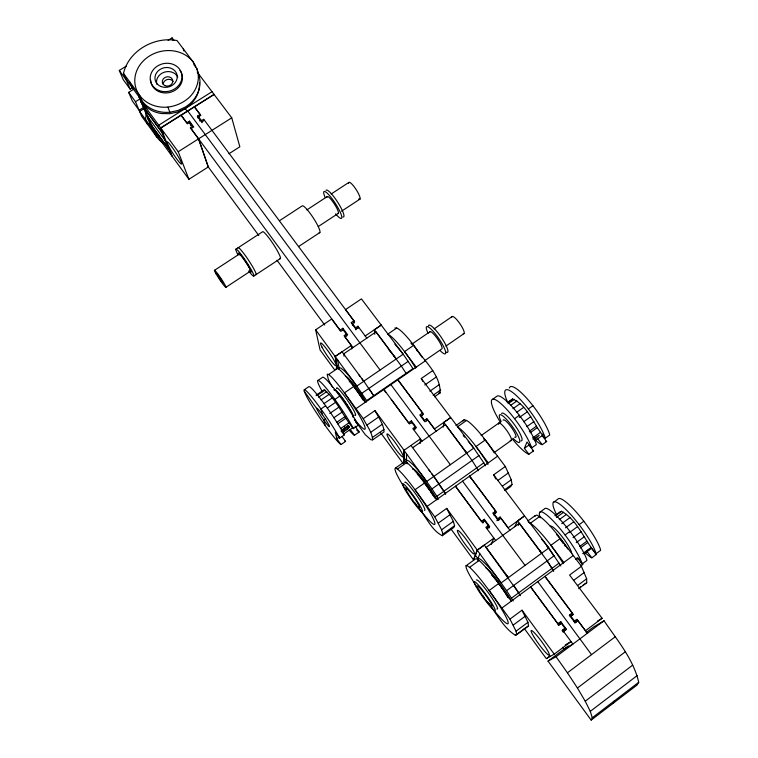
<?xml version="1.0" encoding="UTF-8"?>
<svg xmlns="http://www.w3.org/2000/svg" width="758" height="758" viewBox="0 0 758 758"><rect width="100%" height="100%" fill="white"/><g stroke="black" fill="none" stroke-linecap="round" stroke-linejoin="round"><path stroke-width="1.14" d="M511.612 400.916L512.55 398.954C528.847 406.08 533.689 425.996 545.22 438.247L549.749 435.016L549.332 433.415A33.816 7.58 54.2 0 0 527.596 399.248A33.816 7.58 54.2 0 0 509.329 388.001M372.652 439.877C372.131 432.069 366.701 425.494 363.253 418.7L374.973 410.59C378.356 417.412 383.861 424.101 384.022 431.956L372.652 439.877L370.927 439.744L365.328 434.732L354.308 419.562M404.033 462.958L404.014 450.337L420.425 438.825L420.197 443.496M411.357 422.983L411.404 420.832L408.6 422.784L383.899 389.451L385.708 392.483M415.119 429.142L415.157 426.906L411.784 422.358L409.443 423.987L391.299 399.475M422.481 415.232L422.604 413.025L397.827 379.777L423.457 414.171L421.126 415.801L424.499 420.339L426.839 418.71L434.467 428.943L450.659 417.601L443.79 422.405L443.269 427.076M426.688 420.965L426.839 418.71M535.015 516.53L535.072 515.705L536.683 515.118L539.658 516.492A35.446 6.329 53.5 0 1 567.799 548.981M346.671 336.164L346.359 334.145L343.147 329.815L340.844 331.379L331.682 319.014L315.641 329.815L356.791 386.097L363.774 381.302L342.048 351.778L335.178 356.459L336.997 366.133L339.3 369.269L339.413 367.782L340.901 368.085L343.592 370.255A32.982 5.278 57.2 0 1 356.791 386.097L366.664 400.575L412.996 368.587L403.19 354.213L361.433 298.879L345.534 309.586L354.706 321.904L352.404 323.458L352.65 325.485M146.19 113.738L145.536 119.565L147.526 124.293M336.182 369.032L336.315 367.962L337.793 368.265A33.352 4.027 55.5 0 1 363.186 400.186M560.228 512.56L560.342 511.735L561.536 511.328C578.06 520.509 584.115 540.122 596.015 553.747L600.639 550.336L600.327 548.915A35.323 7.059 53.2 0 0 578.193 514.303A35.323 7.059 53.2 0 0 557.841 499.19L553.302 502.478M434.552 396.756L440.142 392.871C440.682 373.978 422.973 360.012 413.716 345.307L404.535 351.598L416.218 367.118M133.029 87.378L130.168 89.141L123.478 73.374C128.841 50.521 154.547 36.195 177.031 40.562L193.262 62.071L196.805 68.523L198.482 73.933A31.741 27.904 -14.4 0 1 185.511 106.935L178.016 110.488L169.849 112.231A31.741 27.904 -14.4 0 1 140.078 97.972M482.912 523.077L484.286 519.258L489.602 526.44L488.872 528.288M473.418 560.029L477.227 550.175L484.286 545.049L518.671 592.86M487.176 528.563L488.256 525.607L484.703 520.812L482.334 522.527L455.473 486.219L481.434 521.315L484.286 519.258M417.904 507.13C426.223 516.236 430.838 529.927 442.34 535.707L442.937 534.077L454.573 525.72L453.331 521.362L446.699 508.391L434.798 516.89L441.582 529.785L442.937 534.077M491.146 544.386L493.884 538.133L477.303 550.137L473.589 559.954L450.802 528.762M477.227 550.175L479.833 553.719L477.928 558.684A35.408 4.377 54.2 0 0 478.127 560.863M496.935 520.774L497.741 518.737L500.1 517.032L508.125 527.795L524.545 515.904L548.83 547.987L560.778 565.97M494.074 515.033L495.637 511.082L469.59 476.138L470.756 478.137M524.394 448.338L529.027 445.041L533.528 450.906L528.894 454.222L524.394 448.338L527 441.98L531.595 447.978L536.323 444.605L535.887 443.013A33.892 7.163 54.3 0 0 516.729 412.011A33.892 7.163 54.3 0 0 497.438 395.884L492.757 399.172M454.573 525.72L453.862 527.426L442.34 535.707M498.821 520.045L500.1 517.032M535.11 440.692L542.15 435.67L543.003 433.775M568.32 645.93L548.043 661.109L591.155 720.1L592.273 717.769L638.729 682.295C633.413 659.053 617.107 640.122 604.041 620.755L593.552 626.999L586.152 632.551M514.701 526.725L517.572 520.926L524.555 515.885L493.657 474.821L505.34 466.473L485.291 439.953L475.977 446.538L488.256 462.854M518.273 525.389L519.334 523.361L547.21 560.844L553.7 571.181L547.172 560.863M612.777 703.585L614.179 701.036M505.34 466.473L511.271 479.795L512.001 484.476L510.75 486.56L505.084 490.625M638.729 682.295L636.995 685.09L591.155 720.1M342.199 432.335C353.834 426.546 349.552 422.291 341.157 431.274M429.814 490.549A34.375 4.197 54.9 0 0 406.752 462.513L404.753 461.546L395.496 468.046L394.89 468.956L395.629 471.684A34.423 3.904 54.9 0 0 405.937 489.99M404.09 462.494L404.753 461.546M463.072 421.003L464.142 419.78L466.54 420.444A34.072 6.102 54.5 0 1 494.301 452.981M575.786 559.252L577.302 557.661L582.106 564.018L586.938 560.446L586.597 559.044A35.389 6.633 53.4 0 0 564.35 524.403A35.389 6.633 53.4 0 0 544.386 508.95L539.639 512.389M533.026 439.195L539.146 435.367L534.21 439.991M592.273 717.769L590.283 711.355L637.298 675.511M590.283 711.355L585.233 701.207L632.712 665.117M583.073 553.804L589.184 549.446L583.878 553.662M585.233 701.207L577.425 688.027L625.246 651.823M557.879 623.938L560.825 621.712L566.425 629.273L563.535 631.423M569.372 615.373L572.337 613.137L544.926 576.364L501.881 608.049M577.425 688.027L567.439 672.801L615.43 636.635M524.185 628.354L546.329 658.664L554.231 654.135L571.039 641.552L565.193 645.001M563.819 562.464L550.914 545.315L560.342 538.417L581.433 566.302L569.599 575.047L602.098 618.272L585.46 630.741L577.009 619.409L573.834 621.626M548.043 661.109L556.059 656.731L604.041 620.755M558.333 625.378L561.28 623.322L565.013 628.363L562.607 630.163L572.915 644.082L564.037 649.142L562.644 647.237M587.346 633.271L577.937 620.669L575.066 622.82L569.457 615.278L572.337 613.137M547.267 657.963L550.081 655.86M560.825 621.712L557.945 623.862L530.609 586.9L558.873 625.113L561.28 623.322M573.275 555.51L544.926 576.364L573.275 614.387L570.869 616.178L574.611 621.2L577.009 619.409M516.037 631.158L527.947 622.327L521.997 610.199L509.935 619.106L516.037 631.158L516.748 634.635L515.402 635.308C502.857 627.425 496.651 613.033 487.413 601.994M515.402 635.308L528.544 625.881L527.947 622.327M579.406 587.838L581.178 586.521M582.94 585.214L586.72 582.731L586.654 578.818L581.433 566.302M516.748 634.635L528.544 625.881M578.695 588.682L586.72 582.731M570.168 616.699L573.275 614.387M513.261 625.047L525.266 616.159M573.56 580.429L584.446 572.385M577.653 585.489L586.654 578.818M565.013 628.363L562.123 630.504A12.204 1.706 53.5 0 1 563.232 632.191M583.035 553.435L591.193 547.418M576.355 559.565L578.24 558.172L579.586 559.944M584.456 553.596L591.638 548.299L596.347 554.486L591.827 557.822L590.681 557.253A35.342 6.917 53.3 0 1 584.92 552.535M581.054 565.781L582.94 564.378L580.931 561.716M513.204 600.999L506.581 590.662L554.306 555.633M576.222 542.643L584.418 536.636M579.652 546.499L586.91 541.155M511.489 598.138L559.129 563.09M580.306 547.987L587.564 542.652M565.051 534.977L569.94 531.396M579.131 524.678L583.812 521.248M569.372 532.599L577.568 526.602M573.029 537.678L581.225 531.661M559.252 519.647L566.491 514.369M561.763 523.598L569.931 517.638M565.525 527.795L573.711 521.817M519.334 523.361L486.134 547.418L508.353 577.615A35.37 4.605 54.1 0 0 504.762 572.972M476.479 586.36A35.834 4.055 54.3 0 1 466.265 567.979L465.981 565.819L467.108 565.591L469.609 567.344L479.065 560.484A35.778 4.358 54.2 0 1 508.656 597.967M528.44 522.281L530.382 523.228L539.658 516.492M554.989 515.63L560.342 511.735M555.254 515.895L561.536 511.328M556.419 517.468L563.63 512.219M574.924 622.868L577.937 620.669M465.981 565.819L475.304 559.053L476.498 558.779L479.065 560.484M527.748 521.021L535.072 515.705M488.256 525.607L485.878 527.322L495.656 540.52M486.75 528.497L489.602 526.44M495.637 511.082L492.795 513.128L498.12 520.291L500.962 518.245L509.888 530.212M438.332 523.077L450.167 514.597M441.582 529.785L453.331 521.362M502.62 485.992L511.271 479.795M504.373 489.943L512.001 484.476M535.802 440.521A33.845 7.438 54.2 0 0 541.231 444.396L542.226 444.681L546.66 441.516L542.15 435.67M497.826 480.458L508.571 472.784M526.801 426.659L533.926 421.59M495.059 451.939L511.034 440.587M410.978 445.448L433.794 476.45L445.657 494.178L443.97 491.156L483.812 462.844L473.759 448.12L421.287 378.507L432.809 370.539M438.588 499.209L436.835 496.291L443.913 491.26M529.33 431.255L536.446 426.195M530.031 432.837L537.138 427.777M427.142 506.382L497.58 456.212M532.609 437.982L540.606 432.278M519.249 417.525L527.274 411.84M523.664 421.751L530.799 416.692M436.835 496.291L431.975 488.91L479.037 455.473M512.976 408.685L520.083 403.663M481.112 435.585L498.991 422.945M516.492 412.437L523.617 407.397M514.568 418.71L519.353 415.327M528.345 408.95L532.931 405.71M507.273 402.669L512.55 398.954M508.116 402.337L511.612 399.864M508.182 403.663L514.36 399.305M510.721 405.284L516.928 400.906M412.731 447.646L445.477 424.679L472.035 460.447L478.516 470.737M455.956 425.532L464.142 419.78M395.496 468.046L397.429 469.069L406.752 462.513M466.54 420.444L457.387 426.887A34.119 5.818 54.6 0 1 487.962 464.474M415.157 426.906L412.816 428.545L422.121 441.061M413.65 429.625L416.464 427.664L411.404 420.832M372.576 437.375L384.06 429.388M422.604 413.025L419.799 414.977L424.868 421.789L427.664 419.837L436.153 431.217M366.957 425.105L378.63 417.004M304.233 389.801L308.828 386.665A33.485 3.155 55.6 0 1 323.249 402.47A33.485 3.155 55.6 0 1 343.459 433.349L344.265 434.94L339.612 438.162L338.788 436.57A33.513 3.013 55.6 0 0 309.643 394.435A33.513 3.013 55.6 0 0 312.239 406.184A33.513 3.013 55.6 0 0 340.494 444.292L341.015 444.576L345.572 441.421L341.981 436.428M349.087 430.099A33.437 3.439 55.6 0 0 353.929 434.978L354.479 435.244L359.197 431.975L355 426.176M370.653 432.354L382.231 424.3M429.89 391.166L439.375 384.571M433.178 395.183L440.701 389.953M340.892 428.374L349.078 422.718M341.015 444.576L336.827 438.749L339.556 436.854M344.047 433.747L353.114 427.484M316.02 395.269L324.111 389.745C336.817 399.873 343.061 416.237 353.37 428.64L358.193 425.304L357.416 423.694A33.418 3.591 55.6 0 0 337.329 392.824A33.418 3.591 55.6 0 0 322.595 377.294L317.829 380.535M424.745 384.998L436.22 377.058M563.346 631.376L566.425 629.273M333.89 417.734L342.095 412.077M424.887 360.562L441.829 348.888A10.432 2.066 55.4 0 0 437.015 338.153A10.432 2.066 55.4 0 0 429.814 332.231M445.941 346.055L463.924 333.662M355.966 408.704L425.418 360.78M336.751 422.32L344.947 416.673M337.67 423.902L345.847 418.255M325.656 405.748L320.937 408.979L322.406 414.692M334.865 399.438L339.745 396.083M327.257 408.031L335.481 402.384M329.73 413.48L338.864 407.198M361.86 393.279L408.268 361.31M325.637 418.937L323.818 420.188L325.182 425.522M316.92 395.6L325.04 390.048M318.625 397.173L326.783 391.602M321.032 399.911L329.218 394.302M323.979 403.607L332.184 397.988M412.153 343.942L430.07 331.663M434.192 328.839L452.204 316.493M332.667 387.528A33.399 3.743 55.5 0 1 328.205 378.962L327.181 374.177L328.593 374.528L337.793 368.265M421.903 357.056A33.058 5.856 55.5 0 0 396.756 328.034L387.726 334.183A33.106 5.571 55.5 0 1 415.687 368.161M346.359 334.145L344.056 335.718L351.295 345.506L335.178 356.459L337.443 368.72M365.195 335.984L381.17 325.125M352.953 347.552L344.89 336.666L347.657 334.79L342.843 328.28L340.077 330.147L190.324 127.685L192.56 126.283L189.689 122.398L187.453 123.81L181.029 115.121L160.772 127.846L172.189 156.356L188.913 179.305L208.261 166.968L198.568 138.847L191.044 128.671L193.726 126.984L189.424 121.166L186.743 122.853L181.029 115.121L214.059 94.362M355.881 329.834L355.616 327.788L357.928 326.224L366.806 338.144M358.714 327.295L355.947 329.171L351.125 322.681L353.891 320.814L203.684 119.243L201.457 120.645L202.14 122.682M374.774 334.316L374.405 329.739L381.198 325.135M225.96 287.273L250.576 271.07M318.265 226.547L338.4 213.301M341.545 211.226L360.041 199.06M253.883 276.026L280.432 258.525M298.519 246.606L319.857 232.545M214.429 270.379L239.083 254.243M306.895 209.881L327.058 196.682M331.189 193.991L348.746 182.498M235.776 249.278L262.429 231.863A16.136 2.113 56.6 0 1 273.657 244.692A16.136 2.113 56.6 0 1 279.825 258.611M279.607 220.644L301.997 206.015A16.041 2.7 56.8 0 1 313.641 218.446A16.041 2.7 56.8 0 1 319.127 232.706M228.954 153.741L239.841 146.777L231.74 117.822L197.175 72.048M188.913 179.305L178.234 151.723L231.74 117.822M151.572 125.601L169.858 150.69L172.104 156.271L154.045 131.485L150.795 125.307L138.553 95.83L141.945 102.254L158.716 125.212L212.013 91.718M214.107 94.494L160.791 128.045L163.207 134.062L144.532 108.498L141.073 102.008L140.505 98.995M204.423 120.228L201.742 121.924L197.431 116.126L200.093 114.439L194.361 106.736L200.813 115.387L198.587 116.789L200.065 121.261M143.707 107.361L139.102 110.242L141.642 116.211L156.849 137.094L154.935 132.451A30.159 26.757 -14.6 0 1 151.647 126.216M144.209 108.574L139.614 111.435L154.935 132.451M133.664 89.264L128.661 92.362L132.347 100.975L139.102 110.242L135.502 101.724L140.173 98.824M130.168 89.141L123.213 79.628L119.271 70.437L126.245 66.145M168.068 40.354L172.057 37.9L174.018 40.506M597.389 621.181L602.098 618.272M199.449 82.963A31.362 27.582 -14.5 0 1 185.16 108.536L177.732 111.995L169.669 113.709L161.511 113.52A31.315 28.084 -19.2 0 1 141.945 102.254L154.045 131.485A29.922 26.539 -14.7 0 0 155.305 133.067M194.285 65.34L193.262 62.071A32.007 28.093 -14.4 0 0 138.335 67.471A32.007 28.093 -14.4 0 0 167.916 107.086C176.226 106.063 184.09 102.491 190.078 96.598A32.007 28.093 -14.4 0 0 196.805 68.523M438.569 393.08L440.142 392.871M394.89 328.006L396.756 328.034M545.656 441.232L546.66 441.516M532.542 450.603L533.528 450.906M528.894 454.222L527.928 453.909A33.911 7.012 54.3 0 1 512.351 439.005M359.197 431.975L358.638 431.719A33.418 3.591 55.6 0 1 356.658 429.966M595.191 553.918L596.347 554.486M345.042 441.137L345.572 441.421M537.725 438.835L542.226 444.681M534.049 437.432L535.366 439.138M587.118 551.625L591.827 557.822M374.405 329.739L401.361 366.057M443.79 422.405L466.757 453.076A33.816 5.477 54.6 0 0 464.739 450.423M517.572 520.926L541.724 553.188A35.2 5.666 53.7 0 0 539.592 550.384M469.619 476.119L496.547 512.256L494.188 513.962L497.741 518.737M198.587 116.789L201.457 120.645M352.404 323.458L355.616 327.788M537.773 581.632L591.524 654.647M187.7 110.924L380.061 370.027M390.863 384.581L450.328 464.673M462.541 481.159L525.067 565.383M185.16 108.536L187.245 111.341M258.791 235.511L208.289 166.959L198.568 138.828M277.021 260.269L324.708 325.021M521.997 610.199L554.231 654.135M374.973 410.59L404.08 450.28L404.156 462.674M446.699 508.391L477.303 550.137M404.014 450.337L431.975 488.91M511.517 600.952L498.726 583.499L489.118 590.539L509.935 619.106M365.337 402.252L353.778 386.466L344.426 392.871L363.253 418.7M436.646 499.617L424.499 483.026L415.014 489.744L434.798 516.89M123.478 73.374L139.633 95.423L141.793 100.643L125.752 78.737M404.109 457.832L406.525 461.12A34.015 4.235 54.9 0 0 407.179 463.868M475.399 555.235L477.928 558.684L479.037 558.475L481.605 560.162L485.366 563.734A35.389 5.818 55.4 0 1 501.104 582.93L506.581 590.662M119.271 70.437L126.311 80.064M158.716 125.212L178.234 151.723M144.437 108.385L161.691 131.987L168.39 148.672M380.668 432.761L403.474 463.981M334.534 369.743L320.065 349.931L315.641 329.815M148.047 117.111L165.083 140.438M128.661 92.362L135.502 101.724M482.865 595.75L484.125 597.465M479.833 553.719L501.104 582.93L548.83 547.987A35.124 4.444 52.4 0 0 541.591 539.118M147.848 117.083L148.284 119.366L151.647 125.695L167.859 147.943M414.541 502.497L415.886 504.354M355.739 421.922L358.193 425.304M347.846 425.304L349.201 427.19M350.281 429.435L354.479 435.244M347.183 426.072L348.538 427.948M346.292 426.915L347.647 428.801M344.558 426.858L346.596 429.672M344.085 428.64L345.44 430.525M342.919 429.398L344.274 431.283M341.811 430.013L343.166 431.899M341.204 430.696L344.265 434.94M339.612 438.162L335.33 432.212L336.827 438.749M304.261 391.223L316.825 408.704A11.171 1.004 55.6 0 0 322.33 418.075L323.979 420.415A11.171 1.004 55.6 0 0 329.436 426.669L329.446 426.223A11.171 1.004 55.6 0 0 323.922 416.843L322.245 414.465A11.171 1.004 55.6 0 0 316.797 408.259L316.825 408.751M433.851 476.337L443.97 491.156M556.059 656.731L567.439 672.801M368.89 388.342L373.685 395.638M373.647 395.761L363.812 381.179L403.19 354.213A32.755 4.235 53.8 0 0 394.852 344.236M513.829 585.328L520.367 595.731M401.323 366.038L406.099 373.343M483.812 462.844L485.499 465.772M197.582 72.266L198.482 73.933M421.287 378.507L422.765 381.293M493.657 474.821L495.846 479.009M353.37 428.64L352.584 427.038A33.437 3.439 55.6 0 0 325.059 386.826A33.437 3.439 55.6 0 0 322.387 391.791M129.722 81.902L131.958 87.208M167.916 107.086L169.849 112.231M189.424 121.166L190.921 125.458M189.689 122.398L190.845 125.733M197.431 116.126L198.17 118.257M172.057 37.9L172.758 40.022M183.284 48.853L184.004 51.07M194.531 64.288L195.545 67.566M531.595 447.978L531.15 446.396A33.911 7.012 54.3 0 0 499.058 402.091A33.911 7.012 54.3 0 0 500.555 422.547M545.22 438.247L544.803 436.655A33.845 7.438 54.2 0 0 516.634 395.828A33.845 7.438 54.2 0 0 507.462 401.806M582.106 564.018L581.756 562.616A35.418 6.471 53.4 0 0 554.648 522.489A35.418 6.471 53.4 0 0 540.236 517.847M596.015 553.747L595.693 552.336A35.342 6.917 53.3 0 0 565.402 508.978A35.342 6.917 53.3 0 0 556.666 514.796M150.141 121.896L150.795 125.307M147.924 117.168L148.369 119.461M140.78 100.113L141.168 102.122M337.537 359.662L339.3 369.269M336.997 366.133L337.395 368.464M344.056 356.099L343.696 353.853L375.996 331.9L396.245 358.932A32.821 5.249 55.5 0 0 394.094 356.089M342.843 328.28L343.185 330.545M351.295 345.506L351.778 348.945M353.891 320.814L354.166 323.116M357.928 326.224L358.155 328.261M406.487 453.701L406.525 461.12L407.112 460.239L409.102 461.196L412.305 464.029A33.987 5.562 56.3 0 1 426.707 481.463L473.759 448.12A33.74 4.358 53.1 0 0 468.302 441.374M163.235 84.214A5.287 4.652 -14.4 0 1 167.234 79.543A5.287 4.652 -14.4 0 1 173.089 81.504M179.959 70.428A16.003 14.042 -14.4 0 1 171.327 92.031A16.003 14.042 -14.4 0 1 150.7 80.234M156.726 84.157A11.152 9.797 -14.4 0 1 164.23 72.218A11.152 9.797 -14.4 0 1 177.77 77.089M163.538 143.433A29.932 26.587 -14.7 0 1 154.461 133.048M145.83 110.128A31.059 27.364 -14.5 0 1 144.532 108.498M158.232 135.957A29.922 26.539 -14.7 0 1 156.707 134.573M152.917 127.306A30.159 27.212 -19.5 0 1 151.647 125.695M237.984 254.707A16.202 1.724 56.4 0 1 239.537 252.442A16.202 1.724 56.4 0 1 252.67 272.425A16.202 1.724 56.4 0 1 248.69 271.004M238.647 254.148A11.342 1.203 56.4 0 1 245.924 262.097A11.342 1.203 56.4 0 1 250.178 271.563M239.234 254.963A10.261 1.09 56.4 0 1 245.819 262.154A10.261 1.09 56.4 0 1 249.666 270.71M238.012 247.819A16.193 1.753 56.4 0 1 248.984 260.875A16.193 1.753 56.4 0 1 255.579 274.586M334.183 390.076A16.695 1.829 55.5 0 1 344.558 401.266A16.695 1.829 55.5 0 1 353.057 417.108M498.593 424.281A10.745 2.151 54.4 0 1 506.685 430.373A10.745 2.151 54.4 0 1 510.181 440.332M501.635 413.565A16.951 3.506 54.3 0 1 514.871 425.247A16.951 3.506 54.3 0 1 521.078 440.9M501.209 421.619A16.96 3.468 54.3 0 1 504.345 417.213A16.96 3.468 54.3 0 1 518.87 437.641A16.96 3.468 54.3 0 1 513.043 438.266M503.066 420.159A10.735 2.198 54.3 0 1 512.02 428.308A10.735 2.198 54.3 0 1 514.654 437.148M550.27 526.251A17.709 3.231 53.4 0 1 561.934 536.465A17.709 3.231 53.4 0 1 571.74 553.653M556.704 534.636A17.709 3.203 53.5 0 1 563.042 542.823M564.303 544.699A17.709 3.203 53.5 0 1 565.477 546.556M530.382 523.228A35.493 6.026 53.6 0 1 563.118 563.601M546.831 546.054A14.781 2.511 53.6 0 1 553.331 555.33M560.475 539.506A17.709 3.193 53.5 0 1 563.203 543.297M327.02 197.516A10.129 1.914 57 0 1 333.672 202.936A10.129 1.914 57 0 1 337.954 213.529M325.229 197.63A15.984 3.013 57 0 1 328.394 194.323A15.984 3.013 57 0 1 341.081 214.23A15.984 3.013 57 0 1 335.576 213.87M326.016 190.334A15.984 3.051 57 0 1 337.907 202.528A15.984 3.051 57 0 1 342.976 216.996M348.661 183.351A10.091 2.113 57.1 0 1 356.232 189.708A10.091 2.113 57.1 0 1 358.714 198.984M345.43 376.158A22.787 2.795 55.5 0 1 366.095 402.318M349.258 381.388A16.676 2.047 55.5 0 1 364.162 400.783M358.79 374.803A32.973 4.264 55.5 0 1 360.183 376.555M361.613 378.413A32.973 4.264 55.5 0 1 363.774 381.302M388.835 349.741A32.821 5.249 55.5 0 1 390.427 351.579M391.232 352.536A32.821 5.249 55.5 0 1 392.644 354.27M483.737 438.958A17.027 3.079 54.5 0 1 485.073 440.606M485.584 567.581A24.446 3.023 54.2 0 1 497.779 580.874A24.446 3.023 54.2 0 1 510.892 600.573M491.648 575.057A17.879 2.208 54.2 0 1 504.108 591.183M505.254 592.983A17.879 2.208 54.2 0 1 506.297 594.698M506.761 595.504A17.879 2.208 54.2 0 1 507.841 597.465M397.429 469.069A34.423 3.904 54.9 0 1 430.658 513.735A34.423 3.904 54.9 0 1 420.32 510.162M419.619 509.262A34.423 3.904 54.9 0 1 417.734 506.808M430.459 491.487A34.375 4.197 54.9 0 1 432.96 495.268M404.905 482.495A17.207 1.952 54.9 0 1 416.35 494.86A17.207 1.952 54.9 0 1 424.518 510.333M328.593 374.528A33.399 3.743 55.5 0 1 359.358 415.602A33.399 3.743 55.5 0 1 354.536 419.392M336.599 388.608A16.695 1.876 55.6 0 1 347.865 400.878A16.695 1.876 55.6 0 1 354.716 415.138M334.325 390.162A16.695 1.838 55.6 0 1 344.312 400.679A16.695 1.838 55.6 0 1 353.237 417.023M412.57 469.145A23.479 2.918 54.9 0 1 422.405 478.156A23.479 2.918 54.9 0 1 437.063 499.778M417.393 474.451A17.178 2.132 54.9 0 1 426.091 484.343A17.178 2.132 54.9 0 1 434.893 498.12M428.497 469.524A33.977 4.453 54.8 0 1 429.795 471.173M431.795 473.769A33.977 4.453 54.8 0 1 433.794 476.45M410.874 343.099A16.515 2.956 55.5 0 1 412.428 344.767M416.417 349.741A16.515 2.956 55.5 0 1 417.686 351.513M463.214 435.604A33.74 4.358 53.1 0 1 464.597 437.12M469.609 567.344A35.834 4.055 54.3 0 1 504.676 614.406A35.834 4.055 54.3 0 1 491.459 607.215M489.469 604.647A35.834 4.055 54.3 0 1 488.124 602.875M476.498 580.041A17.908 2.028 54.3 0 1 489.497 594.443A17.908 2.028 54.3 0 1 496.86 608.92M428.128 333.387A16.468 3.269 55.4 0 1 430.781 328.868A16.468 3.269 55.4 0 1 444.51 348.566A16.468 3.269 55.4 0 1 440.104 350.575M428.507 325.883A16.458 3.297 55.4 0 1 441.469 337.651A16.458 3.297 55.4 0 1 446.149 352.157M451.901 317.09A10.394 2.283 55.4 0 1 460.087 323.95A10.394 2.283 55.4 0 1 463.195 333.634M217.262 274.32C222.956 285.804 226.794 286.221 217.262 274.32M160.952 86.516A11.218 9.845 -14.4 0 0 177.22 76.359A11.218 9.845 -14.4 0 0 160.09 69.404A11.218 9.845 -14.4 0 0 160.952 86.516M158.773 90.448A16.032 14.07 -14.4 0 0 181.986 75.904A16.032 14.07 -14.4 0 0 157.503 66.003A16.032 14.07 -14.4 0 0 158.773 90.448M164.818 85.607A5.315 4.662 -14.4 0 0 172.815 81.229A5.315 4.662 -14.4 0 0 164.998 77.458A5.315 4.662 -14.4 0 0 164.818 85.607M216.058 273.827A10.299 0.862 56.2 0 0 225.742 287.348A10.299 0.862 56.2 0 0 218.787 275.258A10.299 0.862 56.2 0 0 216.058 273.827M169.328 147.44A13.331 1.412 57 0 0 181.456 164.107A13.331 1.412 57 0 0 172.038 147.147A13.331 1.412 57 0 0 169.328 147.44M321.979 347.107A13.739 1.668 55.8 0 0 335.51 365.64A13.739 1.668 55.8 0 0 327.646 350.452A13.739 1.668 55.8 0 0 321.979 347.107M459.339 535.356A14.62 1.819 54.5 0 0 474.044 554.126A14.62 1.819 54.5 0 0 464.464 537.204A14.62 1.819 54.5 0 0 459.339 535.356M407.539 492.52A12.052 1.336 54.9 0 0 419.316 507.737A12.052 1.336 54.9 0 0 410.902 493.297A12.052 1.336 54.9 0 0 407.539 492.52M405.369 490.189A17.216 1.914 55 0 0 422.215 511.972A17.216 1.914 55 0 0 410.239 491.402A17.216 1.914 55 0 0 405.369 490.189M389.347 439.678A14.108 1.753 55.2 0 0 403.029 457.074A14.108 1.753 55.2 0 0 392.976 439.612A14.108 1.753 55.2 0 0 389.347 439.678M534.324 637.506A15.302 1.876 53.8 0 0 549.266 655.215A15.302 1.876 53.8 0 0 537.147 635.858A15.302 1.876 53.8 0 0 534.324 637.506M478.885 589.895A12.545 1.393 54.3 0 0 491.554 606.305A12.545 1.393 54.3 0 0 483.547 592.358A12.545 1.393 54.3 0 0 478.885 589.895M476.403 587.156A17.917 1.99 54.3 0 0 494.519 610.645A17.917 1.99 54.3 0 0 483.14 590.785A17.917 1.99 54.3 0 0 476.403 587.156"/></g></svg>
